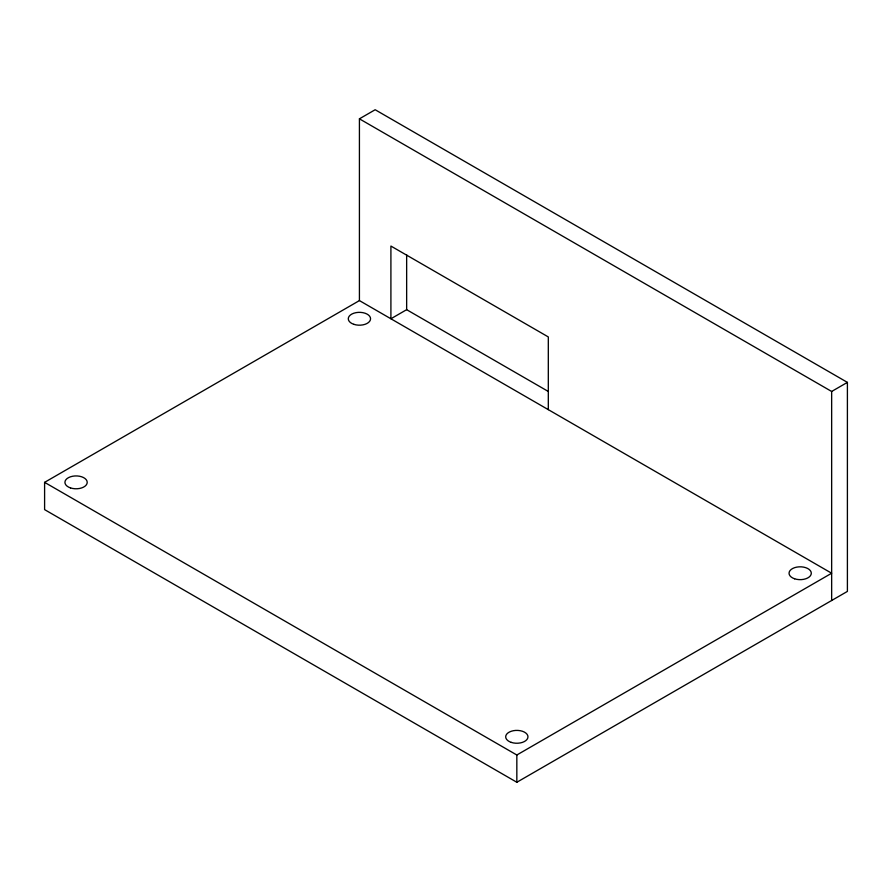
<?xml version="1.0" encoding="UTF-8"?>
<svg xmlns="http://www.w3.org/2000/svg" width="892" height="892" viewBox="0 0 892 892"><rect width="100%" height="100%" fill="white"/><g stroke="black" fill="none" stroke-linecap="round" stroke-linejoin="round"><path stroke-width="1.34" d="M359.42 300.593L359.42 118.826L375.164 109.738L847.4 382.378L847.4 591.407L516.836 782.262L44.6 509.622L44.6 482.349L359.42 300.593L831.656 573.233L516.836 755L44.6 482.349M548.435 391.543L406.652 309.68L390.908 318.767L390.908 246.058L548.312 336.942L548.312 409.651M359.42 118.826L831.656 391.465L847.4 382.378M831.656 391.465L831.656 600.494M516.836 755L516.836 782.262M406.652 254.811L406.652 309.68M794.616 578.797A11.128 6.422 0 0 0 811.307 573.233A11.128 6.422 0 0 0 794.616 567.669A11.128 6.422 0 0 0 794.616 578.797M511.272 742.389A11.128 6.422 0 0 0 527.964 736.814A11.128 6.422 0 0 0 511.272 731.25A11.128 6.422 0 0 0 511.272 742.389M70.513 487.924A11.128 6.422 0 0 0 87.215 482.349A11.128 6.422 0 0 0 70.513 476.785A11.128 6.422 0 0 0 70.513 487.924M353.856 324.331A11.128 6.422 0 0 0 370.559 318.767A11.128 6.422 0 0 0 353.856 313.203A11.128 6.422 0 0 0 353.856 324.331"/></g></svg>
